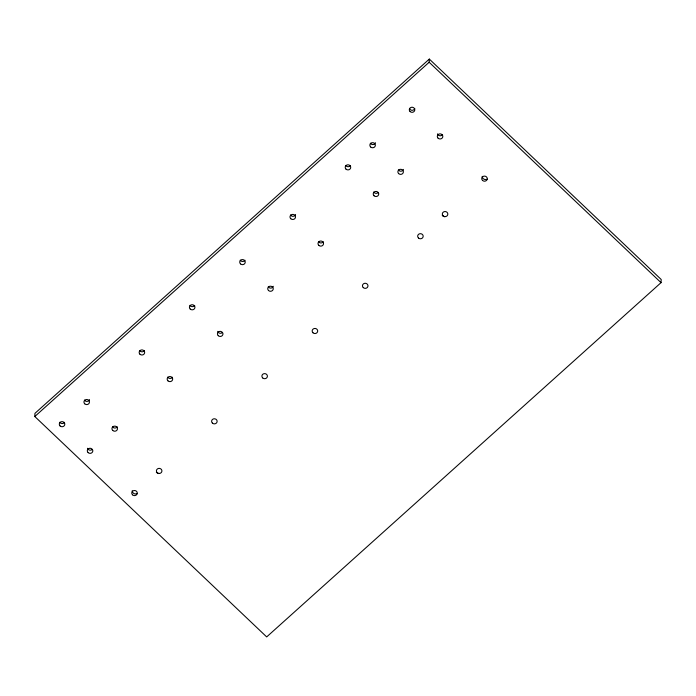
<?xml version="1.0" encoding="UTF-8"?>
<svg xmlns="http://www.w3.org/2000/svg" width="696" height="696" viewBox="0 0 696 696"><rect width="100%" height="100%" fill="white"/><g stroke="black" fill="none" stroke-linecap="round" stroke-linejoin="round"><path stroke-width="1.04" d="M34.8 416.512L34.957 413.346L429.319 59.082L661.2 279.488L661.043 282.654L266.681 636.918L34.8 416.512L429.162 62.248L429.319 59.082M429.162 62.248L661.043 282.654M414.807 108.489A2.758 2.549 2.9 0 1 409.474 108.402M442.604 134.563A2.758 2.549 2.9 0 1 437.549 133.858M403.445 169.38A2.758 2.549 2.9 0 1 398.382 169.911M375.431 142.741A2.758 2.549 2.9 0 1 370.368 143.272M378.076 192.653A2.758 2.549 2.9 0 1 373.735 192.044M323.309 241.721A2.758 2.549 2.9 0 1 318.524 241.643M273.31 286.282A2.758 2.549 2.9 0 1 268.247 286.813M222.302 332.584A2.758 2.549 2.9 0 1 217.691 331.357M172.46 377.232A2.758 2.549 2.9 0 1 167.684 377.145M117.25 426.822A2.758 2.549 2.9 0 1 112.474 426.744M92.159 449.486A2.758 2.549 2.9 0 1 87.557 448.267M64.589 422.333A2.758 2.549 2.9 0 1 59.804 422.255M89.514 399.582A2.758 2.549 2.9 0 1 84.451 400.113M350.497 165.5A2.758 2.549 2.9 0 1 345.721 165.413M295.574 214.481A2.758 2.549 2.9 0 1 290.51 215.012M245.009 260.26A2.758 2.549 2.9 0 1 240.224 260.182M194.723 305.431A2.758 2.549 2.9 0 1 189.947 305.353M144.446 350.593A2.758 2.549 2.9 0 1 139.661 350.514M487.33 179.203A3.454 3.193 2.9 0 1 482.18 176.349M137.329 493.603A3.454 3.193 2.9 0 1 132.188 490.758M444.709 216.752A5.533 5.116 2.9 0 1 442.247 215.386M158.801 473.576A5.524 5.098 2.9 0 1 156.339 472.219M438.089 138.182A2.758 2.549 2.9 0 0 442.726 137.112A2.758 2.549 2.9 0 0 439.376 133.936A2.758 2.549 2.9 0 0 438.089 138.182M482.537 180.429A2.758 2.549 2.9 0 0 487.165 179.359A2.758 2.549 2.9 0 0 483.824 176.175A2.758 2.549 2.9 0 0 482.537 180.429M443.1 215.856A2.758 2.549 2.9 0 0 447.728 214.786A2.758 2.549 2.9 0 0 444.387 211.601A2.758 2.549 2.9 0 0 443.1 215.856M398.66 173.609A2.758 2.549 2.9 0 0 403.288 172.538A2.758 2.549 2.9 0 0 399.939 169.363A2.758 2.549 2.9 0 0 398.66 173.609M370.637 146.978A2.758 2.549 2.9 0 0 375.266 145.908A2.758 2.549 2.9 0 0 371.925 142.732A2.758 2.549 2.9 0 0 370.637 146.978M374.013 195.75A2.758 2.549 2.9 0 0 378.641 194.68A2.758 2.549 2.9 0 0 375.292 191.504A2.758 2.549 2.9 0 0 374.013 195.75M418.453 237.997A2.758 2.549 2.9 0 0 423.081 236.927A2.758 2.549 2.9 0 0 419.74 233.743A2.758 2.549 2.9 0 0 418.453 237.997M318.794 245.349A2.758 2.549 2.9 0 0 323.431 244.279A2.758 2.549 2.9 0 0 320.082 241.094A2.758 2.549 2.9 0 0 318.794 245.349M363.242 287.587A2.758 2.549 2.9 0 0 367.871 286.526A2.758 2.549 2.9 0 0 364.53 283.342A2.758 2.549 2.9 0 0 363.242 287.587M268.517 290.51A2.758 2.549 2.9 0 0 273.145 289.449A2.758 2.549 2.9 0 0 269.804 286.265A2.758 2.549 2.9 0 0 268.517 290.51M312.956 332.758A2.758 2.549 2.9 0 0 317.594 331.696A2.758 2.549 2.9 0 0 314.244 328.512A2.758 2.549 2.9 0 0 312.956 332.758M262.679 377.928A2.758 2.549 2.9 0 0 267.308 376.858A2.758 2.549 2.9 0 0 263.967 373.682A2.758 2.549 2.9 0 0 262.679 377.928M218.239 335.681A2.758 2.549 2.9 0 0 222.868 334.619A2.758 2.549 2.9 0 0 219.518 331.435A2.758 2.549 2.9 0 0 218.239 335.681M167.954 380.851A2.758 2.549 2.9 0 0 172.582 379.781A2.758 2.549 2.9 0 0 169.241 376.606A2.758 2.549 2.9 0 0 167.954 380.851M212.402 423.098A2.758 2.549 2.9 0 0 217.03 422.028A2.758 2.549 2.9 0 0 213.681 418.844A2.758 2.549 2.9 0 0 212.402 423.098M112.743 430.45A2.758 2.549 2.9 0 0 117.372 429.38A2.758 2.549 2.9 0 0 114.031 426.196A2.758 2.549 2.9 0 0 112.743 430.45M157.192 472.688A2.758 2.549 2.9 0 0 161.82 471.627A2.758 2.549 2.9 0 0 158.471 468.443A2.758 2.549 2.9 0 0 157.192 472.688M132.536 494.83A2.758 2.549 2.9 0 0 137.173 493.768A2.758 2.549 2.9 0 0 133.823 490.584A2.758 2.549 2.9 0 0 132.536 494.83M88.096 452.591A2.758 2.549 2.9 0 0 92.725 451.521A2.758 2.549 2.9 0 0 89.384 448.337A2.758 2.549 2.9 0 0 88.096 452.591M60.082 425.952A2.758 2.549 2.9 0 0 64.711 424.891A2.758 2.549 2.9 0 0 61.361 421.706A2.758 2.549 2.9 0 0 60.082 425.952M84.729 403.81A2.758 2.549 2.9 0 0 89.358 402.749A2.758 2.549 2.9 0 0 86.008 399.565A2.758 2.549 2.9 0 0 84.729 403.81M410.075 111.551A2.758 2.549 2.9 0 0 414.703 110.481A2.758 2.549 2.9 0 0 411.362 107.306A2.758 2.549 2.9 0 0 410.075 111.551M139.939 354.22A2.758 2.549 2.9 0 0 144.568 353.15A2.758 2.549 2.9 0 0 141.218 349.975A2.758 2.549 2.9 0 0 139.939 354.22M190.217 309.05A2.758 2.549 2.9 0 0 194.845 307.98A2.758 2.549 2.9 0 0 191.504 304.805A2.758 2.549 2.9 0 0 190.217 309.05M240.503 263.88A2.758 2.549 2.9 0 0 245.131 262.818A2.758 2.549 2.9 0 0 241.782 259.634A2.758 2.549 2.9 0 0 240.503 263.88M290.78 218.718A2.758 2.549 2.9 0 0 295.409 217.648A2.758 2.549 2.9 0 0 292.068 214.464A2.758 2.549 2.9 0 0 290.78 218.718M345.99 169.119A2.758 2.549 2.9 0 0 350.619 168.049A2.758 2.549 2.9 0 0 347.278 164.874A2.758 2.549 2.9 0 0 345.99 169.119"/></g></svg>
